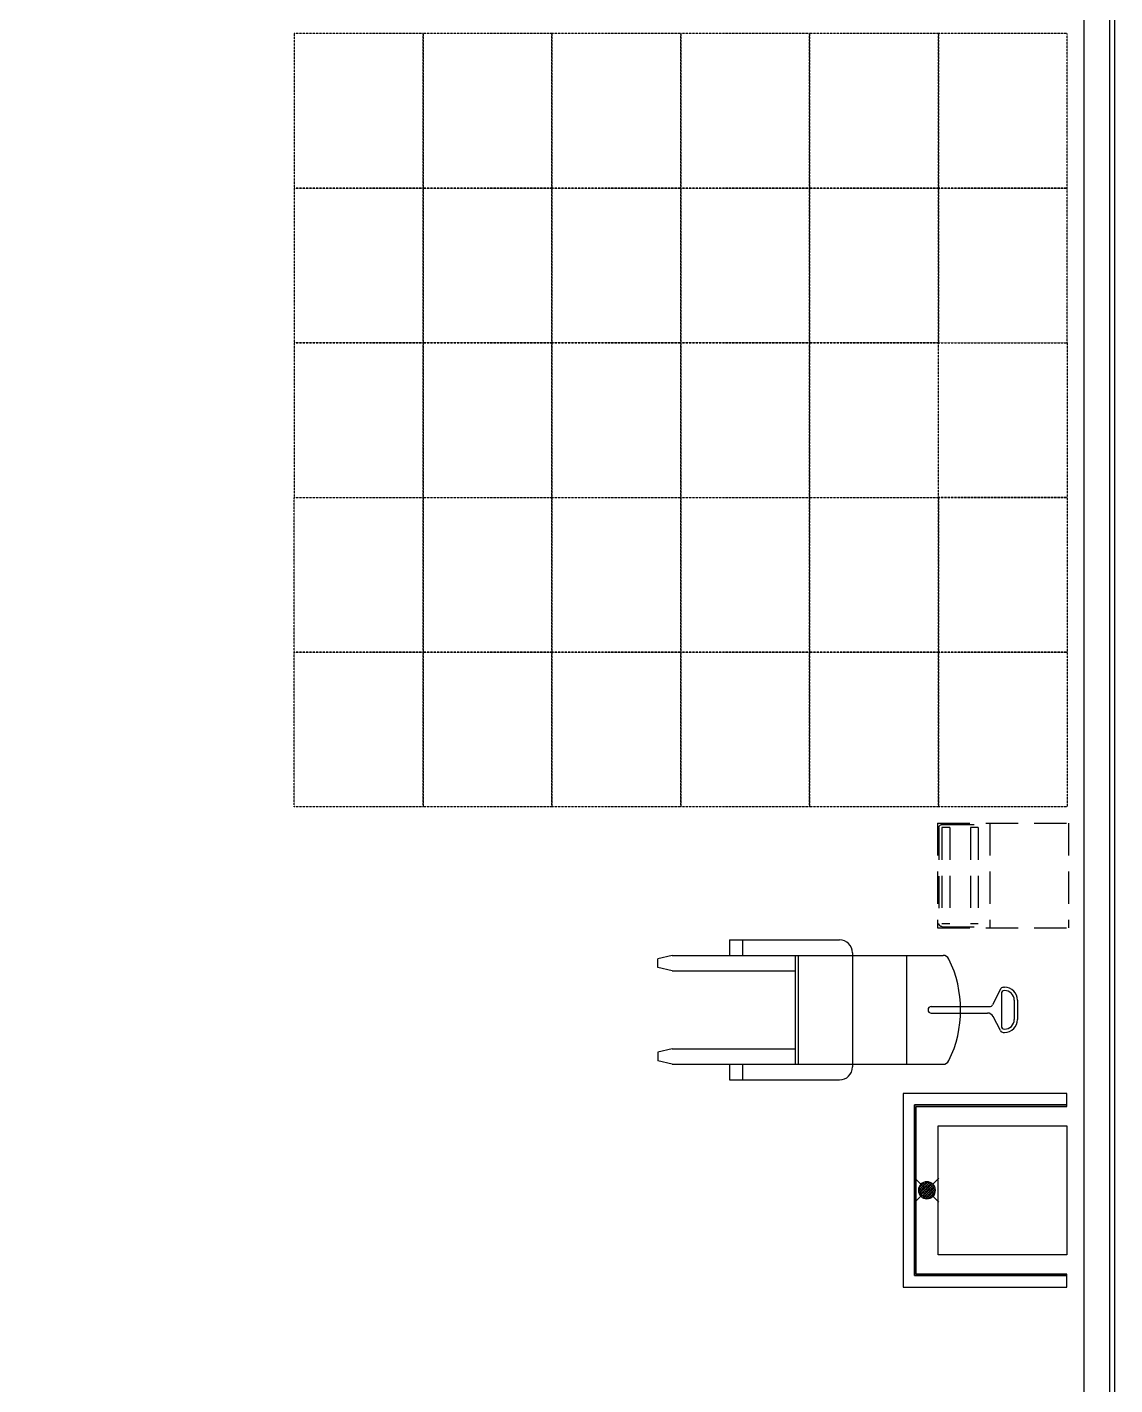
# Model space of a CAD drawing. Header units: millimetres. Extents: x -155 to 94595, y -3153 to 63413.
# Drawn here: x 86142 to 94585, y 22660 to 33197 of the extents above; entities that cross this region are included whole.
import ezdxf

# ---------------------------------------------------------------- set-up
doc = ezdxf.new("R2010")
doc.units = ezdxf.units.MM
doc.linetypes.add('REFERENCIA CAMPECHE$0$SO-BASE1$0$HIDDEN2', pattern=[0.1875, 0.125, -0.0625])
doc.linetypes.add('TRATTEGGIATA2', pattern=[0.375, 0.25, -0.125])
for name, color, linetype in [('4', 251, 'Continuous'), ('5', 1, 'TRATTEGGIATA2'), ('int', 185, 'Continuous'), ('wall', 5, 'Continuous')]:
    doc.layers.add(name, color=color, linetype=linetype)

# ---------------------------------------------------------------- blocks, each defined once
blk = doc.blocks.new('REFERENCIA CAMPECHE$0$63-BASE1-6$0$C-DRAIN')
h = blk.add_hatch()
h.set_pattern_fill('BRASS', color=256, scale=0.05, angle=45, style=0)
h.set_pattern_definition([(45, (25.380751, 26.924409), (-0.0088388348, 0.0088388348), []), (45, (25.376331, 26.928828), (-0.0088388348, 0.0088388348), [0.00625, -0.003125])])
h.paths.add_polyline_path([(0.05, 0, 1), (-0.05, 0, 1)])
for p, q in [((-0.0354, 0.0354), (-0.0707, 0.0707)), ((0.0354, 0.0354), (0.0707, 0.0707)), ((-0.0354, -0.0354), (-0.0707, -0.0707)), ((0.0354, -0.0354), (0.0707, -0.0707))]:
    blk.add_line(p, q)
blk.add_circle((0, 0), 0.05)
blk = doc.blocks.new('REFERENCIA CAMPECHE$0$63-BASE1-6$0$PA-BASE1$0$A$C67D128C0')
for p, q in [((0, 1.016), (0.813, 1.016)), ((0, 1.016), (0, 0)), ((0.01, 0.981), (0.01, 0.61)), ((0.033, 0.982), (0.78, 0.982)), ((0.033, 0.922), (0.033, 0.982)), ((0.035, 1.006), (0.778, 1.006)), ((0.78, 0.922), (0.78, 0.982)), ((0.803, 0.981), (0.803, 0.61)), ((0.813, 1.016), (0.813, 0)), ((0.033, 0.922), (0.78, 0.922)), ((0.033, 0.76), (0.78, 0.76)), ((0.033, 0.7), (0.033, 0.76)), ((0.78, 0.7), (0.78, 0.76)), ((0.033, 0.7), (0.78, 0.7)), ((0, 0.61), (0.813, 0.61)), ((0, 0), (0.813, 0))]:
    blk.add_line(p, q)
for centre, start, end in [((0.035, 0.981), 90, 180), ((0.778, 0.981), 0, 90)]:
    blk.add_arc(centre, 0.025, start, end)

msp = doc.modelspace()

# ---------------------------------------------------------------- linework, layer by layer
at = {"layer": '4'}
msp.add_lwpolyline([(93212.696, 24670.237), (94212.696, 24670.237), (94212.696, 23670.237), (93212.696, 23670.237)], close=True, dxfattribs=at)
at = {"layer": '5', "linetype": 'REFERENCIA CAMPECHE$0$SO-BASE1$0$HIDDEN2'}
msp.add_line((94584.86, 19756.989), (94584.86, 62877.489), dxfattribs=at)
at = {"layer": '5'}
for points in [[(89214.86, 33146.989), (88214.86, 33146.989), (88214.86, 31946.989), (89214.86, 31946.989)], [(90214.86, 33146.989), (89214.86, 33146.989), (89214.86, 31946.989), (90214.86, 31946.989)], [(91214.86, 33146.989), (90214.86, 33146.989), (90214.86, 31946.989), (91214.86, 31946.989)], [(92214.86, 33146.989), (91214.86, 33146.989), (91214.86, 31946.989), (92214.86, 31946.989)], [(93214.86, 33146.989), (92214.86, 33146.989), (92214.86, 31946.989), (93214.86, 31946.989)], [(94214.86, 33146.989), (93214.86, 33146.989), (93214.86, 31946.989), (94214.86, 31946.989)], [(89214.86, 31946.989), (88214.86, 31946.989), (88214.86, 30746.989), (89214.86, 30746.989)], [(90214.86, 31946.989), (89214.86, 31946.989), (89214.86, 30746.989), (90214.86, 30746.989)], [(91214.86, 31946.989), (90214.86, 31946.989), (90214.86, 30746.989), (91214.86, 30746.989)], [(92214.86, 31946.989), (91214.86, 31946.989), (91214.86, 30746.989), (92214.86, 30746.989)], [(93214.86, 31946.989), (92214.86, 31946.989), (92214.86, 30746.989), (93214.86, 30746.989)], [(94214.86, 31946.989), (93214.86, 31946.989), (93214.86, 30746.989), (94214.86, 30746.989)], [(89214.86, 30746.989), (88214.86, 30746.989), (88214.86, 29546.989), (89214.86, 29546.989)], [(90214.86, 30746.989), (89214.86, 30746.989), (89214.86, 29546.989), (90214.86, 29546.989)], [(91214.86, 30746.989), (90214.86, 30746.989), (90214.86, 29546.989), (91214.86, 29546.989)], [(92214.86, 30746.989), (91214.86, 30746.989), (91214.86, 29546.989), (92214.86, 29546.989)], [(93214.86, 30746.989), (92214.86, 30746.989), (92214.86, 29546.989), (93214.86, 29546.989)], [(94214.86, 29546.989), (93214.86, 29546.989), (93214.86, 30746.989), (94214.86, 30746.989)], [(89214.86, 28346.989), (88214.86, 28346.989), (88214.86, 29546.989), (89214.86, 29546.989)], [(90214.86, 28346.989), (89214.86, 28346.989), (89214.86, 29546.989), (90214.86, 29546.989)], [(91214.86, 28346.989), (90214.86, 28346.989), (90214.86, 29546.989), (91214.86, 29546.989)], [(92214.86, 28346.989), (91214.86, 28346.989), (91214.86, 29546.989), (92214.86, 29546.989)], [(93214.86, 28346.989), (92214.86, 28346.989), (92214.86, 29546.989), (93214.86, 29546.989)], [(94214.86, 28346.989), (93214.86, 28346.989), (93214.86, 29546.989), (94214.86, 29546.989)], [(89214.86, 27146.989), (88214.86, 27146.989), (88214.86, 28346.989), (89214.86, 28346.989)], [(90214.86, 27146.989), (89214.86, 27146.989), (89214.86, 28346.989), (90214.86, 28346.989)], [(91214.86, 27146.989), (90214.86, 27146.989), (90214.86, 28346.989), (91214.86, 28346.989)], [(92214.86, 27146.989), (91214.86, 27146.989), (91214.86, 28346.989), (92214.86, 28346.989)], [(93214.86, 27146.989), (92214.86, 27146.989), (92214.86, 28346.989), (93214.86, 28346.989)], [(94214.86, 27146.989), (93214.86, 27146.989), (93214.86, 28346.989), (94214.86, 28346.989)]]:
    msp.add_lwpolyline(points, close=True, dxfattribs=at)
at = {"layer": 'int'}
for p, q in [((91593.526, 26114.06), (92447.785, 26114.06)), ((91593.526, 26114.06), (91593.526, 25993.06)), ((91693.526, 26114.06), (91693.526, 25993.06)), ((91147.798, 25993.06), (91037.785, 25965.39)), ((91037.785, 25899.73), (91037.785, 25965.39)), ((91147.798, 25993.06), (93251.87, 25993.06)), ((92102.785, 25993.06), (92102.785, 25148.06)), ((92127.785, 25993.06), (92127.785, 25148.06)), ((92547.785, 26014.06), (92547.785, 25127.06)), ((92967.785, 25993.06), (92967.785, 25148.06)), ((91147.798, 25872.06), (91037.785, 25899.73)), ((91147.798, 25872.06), (92102.785, 25872.06)), ((93696.906, 25731.741), (93635.726, 25609.38)), ((93719.267, 25745.56), (93728.816, 25745.56)), ((93728.816, 25720.56), (93728.816, 25720.56)), ((93703.816, 25695.56), (93703.816, 25445.56)), ((93803.816, 25645.56), (93803.816, 25495.56)), ((93828.816, 25645.56), (93828.816, 25495.56)), ((93159.807, 25595.56), (93613.365, 25595.56)), ((93159.807, 25545.56), (93596.518, 25545.56)), ((93696.852, 25409.178), (93641.035, 25518.326)), ((93719.11, 25395.56), (93728.816, 25395.56)), ((93728.816, 25420.56), (93728.816, 25420.56)), ((91147.798, 25269.06), (91037.785, 25241.39)), ((91037.785, 25241.39), (91037.785, 25175.73)), ((91147.798, 25269.06), (92102.785, 25269.06)), ((91147.798, 25148.06), (91037.785, 25175.73)), ((91147.798, 25148.06), (93251.87, 25148.06)), ((91593.526, 25148.06), (91593.526, 25027.06)), ((91693.526, 25148.06), (91693.526, 25027.06)), ((91593.526, 25027.06), (92447.785, 25027.06)), ((94212.696, 24921.837), (92941.096, 24921.837)), ((92941.096, 24921.837), (92941.096, 23418.637)), ((94212.696, 24832.937), (94212.696, 24921.837)), ((94212.696, 24832.937), (93029.996, 24832.937)), ((93029.996, 24832.937), (94212.696, 24832.937)), ((93029.996, 24832.937), (93029.996, 23507.537)), ((93029.996, 23507.537), (93029.996, 24832.937)), ((93042.696, 23520.237), (93042.696, 24820.237)), ((93042.696, 24820.237), (94212.696, 24820.237)), ((94212.696, 24820.237), (94212.696, 24832.937)), ((94212.696, 23507.537), (93029.996, 23507.537)), ((93029.996, 23507.537), (94212.696, 23507.537)), ((94212.696, 23520.237), (93042.696, 23520.237)), ((94212.696, 23507.537), (94212.696, 23520.237)), ((94212.696, 23418.637), (94212.696, 23507.537)), ((92941.096, 23418.637), (94212.696, 23418.637))]:
    msp.add_line(p, q, dxfattribs=at)
for centre, radius, start, end in [((92447.785, 26014.06), 100, 0, 90), ((93251.87, 25943.06), 50, 25.9754696, 90), ((92487.301, 25570.56), 900.483, 334.0245304, 25.9754696), ((93719.267, 25720.56), 25, 90, 153.4349488), ((93728.816, 25695.56), 25, 90, 180), ((93728.816, 25645.56), 100, 0, 90), ((93728.816, 25645.56), 75, 0, 90), ((93613.365, 25620.56), 25, 270, 333.4349488), ((93159.807, 25570.56), 25, 90, 270), ((93596.518, 25495.56), 50, 27.0846446, 90), ((93719.11, 25420.56), 25, 207.0846446, 270), ((93728.816, 25445.56), 25, 180, 270), ((93728.816, 25495.56), 100, 270, 0), ((93728.816, 25495.56), 75, 270, 0), ((92447.785, 25127.06), 100, 270, 0), ((93251.87, 25198.06), 50, 270, 334.0245304)]:
    msp.add_arc(centre, radius, start, end, dxfattribs=at)
at = {"layer": 'wall'}
msp.add_lwpolyline([(47717.266, 62496.989), (47717.266, 62296.989), (94344.86, 62296.989), (94344.86, 19996.989), (93634.06, 19997.566), (93634.06, 19796.989), (94544.86, 19796.989), (94544.86, 62496.989)], close=True, dxfattribs=at)

# ---------------------------------------------------------------- block references
at = {"layer": '4', "xscale": -1323.45896193193, "yscale": 1323.45896193193, "zscale": 1323.458961931919, "rotation": 90}
msp.add_blockref('REFERENCIA CAMPECHE$0$63-BASE1-6$0$C-DRAIN', (93126.176, 24170.237), dxfattribs=at)
at = {"layer": '5', "xscale": -1000, "yscale": 1000, "zscale": 1000, "rotation": 90}
msp.add_blockref('REFERENCIA CAMPECHE$0$63-BASE1-6$0$PA-BASE1$0$A$C67D128C0', (94225.068, 27019.016), dxfattribs=at)

doc.saveas('drawing.dxf')
